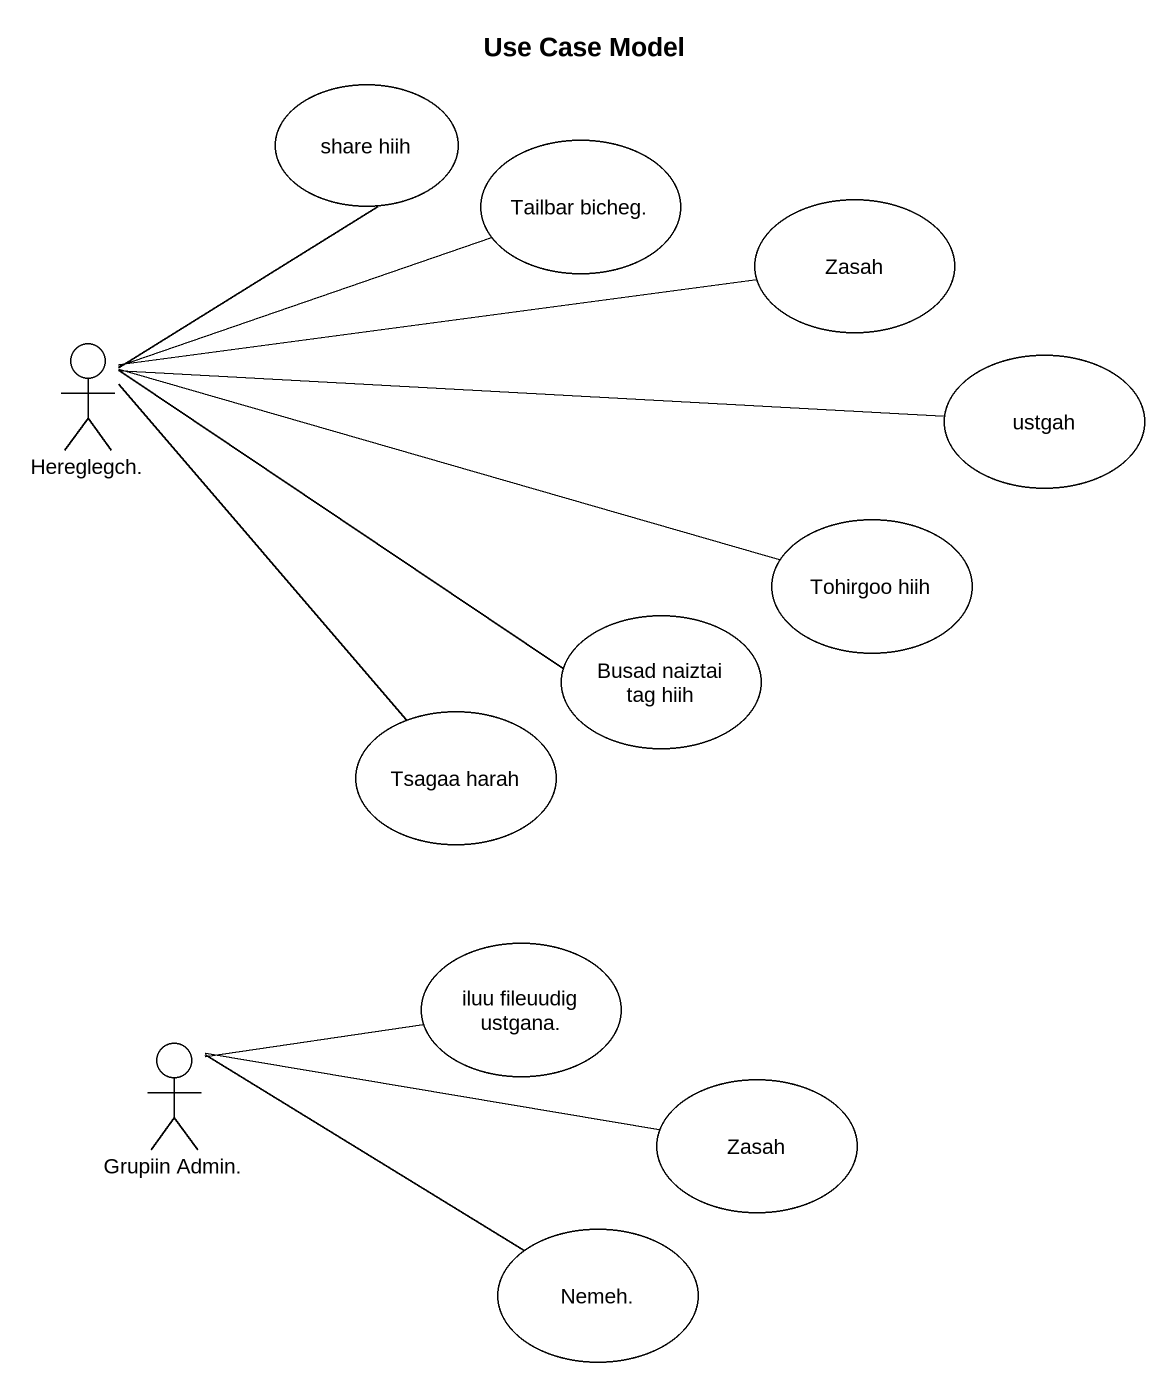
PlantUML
@startuml
title Use Case Model
usecase "share hiih" as share_hiih
usecase "Tailbar bicheg." as Tailbar_bicheg
usecase Zasah
actor "Hereglegch." as Hereglegch
usecase ustgah
usecase "Tohirgoo hiih" as Tohirgoo_hiih
usecase "Busad naiztai tag hiih" as Busad_naiztai_tag_hiih
usecase "Tsagaa harah" as Tsagaa_harah
usecase "iluu fileuudig ustgana." as iluu_fileuudig_ustgana
actor "Grupiin Admin." as Grupiin_Admin
usecase "Zasah" as Zasah_2
usecase "Nemeh." as Nemeh
Hereglegch -up- share_hiih
Hereglegch -right- Tailbar_bicheg
Hereglegch -right- Zasah
Hereglegch -right- ustgah
Hereglegch -right- Tohirgoo_hiih
Hereglegch -right- Busad_naiztai_tag_hiih
Hereglegch -- Tsagaa_harah
Grupiin_Admin -right- iluu_fileuudig_ustgana
Grupiin_Admin -right- Zasah_2
Grupiin_Admin -right- Nemeh
@enduml
